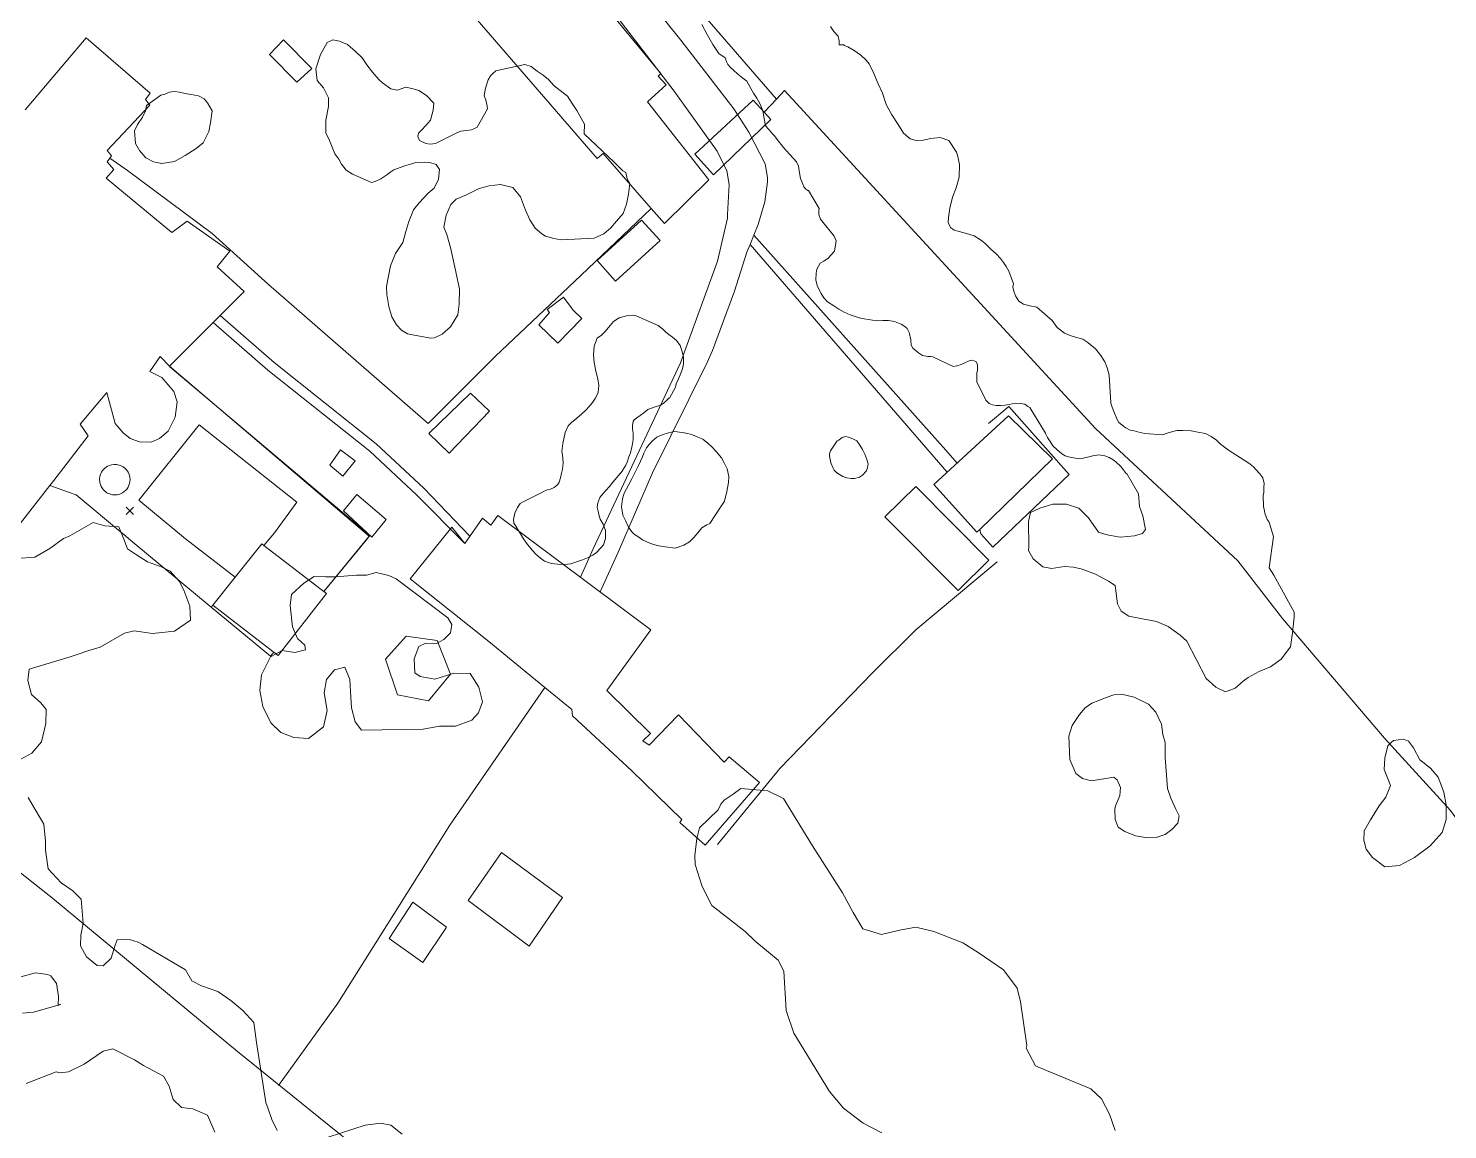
# Model space of a CAD drawing. Header units: metres. Extents: x 4652992 to 4879070, y 2074171 to 2309877.
# Drawn here: x 4653500.7 to 4653611.2, y 2306489.8 to 2306575.5 of the extents above; entities that cross this region are included whole.
import ezdxf

# ---------------------------------------------------------------- set-up
doc = ezdxf.new("R2010")
doc.units = ezdxf.units.M
doc.header["$MEASUREMENT"] = 0
doc.linetypes.add('DGN Style 2', pattern=[66.27138, 39.762828, -26.508552])
doc.layers.get('0').update_dxf_attribs({"color": 4, "lineweight": 0})
for name, color, linetype, lineweight in [('Level 16', 2, 'Continuous', 0), ('Level 27', 30, 'Continuous', 0), ('Level 3', 46, 'Continuous', 0), ('Level 30', 5, 'Continuous', 0), ('Level 31', 38, 'Continuous', 0), ('Level 35', 4, 'Continuous', 0), ('Level 37', 3, 'Continuous', 0), ('Level 38', 3, 'Continuous', 0), ('Level 40', 1, 'Continuous', 0), ('Level 53', 5, 'Continuous', 0), ('Level 54', 30, 'DGN Style 2', 0), ('Level 63', 3, 'Continuous', 0)]:
    doc.layers.add(name, color=color, linetype=linetype, lineweight=lineweight)

# ---------------------------------------------------------------- blocks, each defined once
blk = doc.blocks.new('COTA')
at = {"color": 0, "linetype": 'ByBlock', "lineweight": -2, "ltscale": 10}
for p, q in [((0, 0), (-1.419522, -1.408457)), ((-1.408457, 1.419522), (0, 0)), ((1.419522, 1.408457), (0, 0)), ((0, 0), (1.408457, -1.419522))]:
    blk.add_line(p, q, dxfattribs=at)

msp = doc.modelspace()

# ---------------------------------------------------------------- linework, layer by layer
at = {"layer": 'Level 16', "elevation": 1443.14592, "flags": 128}
msp.add_lwpolyline([(4653508.064453, 2306539.352111, -0.19555), (4653507.180533, 2306539.22274, -0.202297), (4653506.44124, 2306539.773296, -0.210724), (4653506.330369, 2306540.723824, -0.225126), (4653507.017218, 2306541.472851, -0.170497), (4653507.802137, 2306541.510604, -0.149824), (4653508.380764, 2306541.125588, -0.169772), (4653508.64907, 2306540.39034, -0.269453)], format="xyb", close=True, dxfattribs=at)
at = {"layer": 'Level 16'}
msp.add_polyline3d([(4653519.891182, 2306536.222313, 1442.945921), (4653519.068502, 2306535.241415, 1442.947601), (4653518.895402, 2306535.374279, 1442.947861), (4653516.827546, 2306532.78539, 1442.95179), (4653512.967959, 2306535.774008, 1442.945921), (4653509.319874, 2306538.776135, 1442.945921), (4653514.023475, 2306544.628633, 1442.945921), (4653521.623079, 2306538.623678, 1442.945921), (4653519.891182, 2306536.222313, 1442.945921)], dxfattribs=at)
at = {"layer": 'Level 27'}
msp.add_line((4653515.083541, 2306530.601979, 1442.934827), (4653514.94861, 2306530.458825, 1442.937683), dxfattribs=at)
msp.add_polyline3d([(4653511.743502, 2306549.16354, 1442.771659), (4653527.310556, 2306536.023413, 1441.640711), (4653527.030891, 2306535.655345, 1441.921502), (4653523.753021, 2306531.688523, 1442.588134)], dxfattribs=at)
at = {"layer": 'Level 3'}
msp.add_polyline3d([(4653469.136111, 2306535.461306, 1444.2754), (4653490.573122, 2306517.313479, 1444), (4653502.610903, 2306507.796328, 1442.72), (4653516.999087, 2306495.864687, 1441.3), (4653524.830324, 2306489.541323, 1440), (4653530.000124, 2306485.388491, 1439), (4653532.922488, 2306482.358279, 1438.52)], dxfattribs=at)
at = {"layer": 'Level 30', "color": 1, "flags": 128}
for points, elevation in [([(4653574.768624, 2306536.487873), (4653574.555794, 2306536.281294), (4653571.1901, 2306539.986533), (4653577.00578, 2306545.32885), (4653580.43569, 2306541.988491), (4653574.768624, 2306536.487873)], 1439.54592), ([(4653533.581029, 2306525.239139), (4653531.879916, 2306523.154748), (4653529.450386, 2306523.623472), (4653528.530392, 2306526.395104), (4653530.123496, 2306528.188964), (4653532.552049, 2306527.850161), (4653533.581029, 2306525.239139)], 1444.4383)]:
    msp.add_lwpolyline(points, dxfattribs=dict(at, elevation=elevation))
at = {"layer": 'Level 30', "color": 1, "extrusion": (0.0347844604137104, -0.0352662595301492, 0.9987724126408775), "elevation": 81966.660569, "flags": 128}
msp.add_lwpolyline([(4932838.570785, -1623653.735868), (4932835.215982, -1623653.739377), (4932835.184281, -1623645.664199), (4932838.538405, -1623645.664199), (4932838.570785, -1623653.735868)], dxfattribs=at)
at = {"layer": 'Level 30', "color": 1}
for points in [[(4653535.31698, 2306586.76503, 1442.145921), (4653536.251653, 2306585.730013, 1442.145921), (4653536.67258, 2306586.04921, 1442.145921), (4653538.754743, 2306584.00073, 1442.145921), (4653539.149295, 2306583.649021, 1444.34592), (4653541.201358, 2306581.489714, 1444.34592), (4653541.762052, 2306581.924172, 1444.34592), (4653549.949414, 2306572.002467, 1442.145921), (4653549.745183, 2306571.789272, 1442.145921), (4653550.379813, 2306571.103655, 1444.145921), (4653548.906753, 2306569.789156, 1444.145921), (4653553.693792, 2306563.711505, 1441.945921), (4653550.23621, 2306560.31904, 1441.945921), (4653549.214644, 2306561.482985, 1441.945921), (4653545.466773, 2306565.753206, 1441.945921), (4653545.005987, 2306565.378492, 1441.945921), (4653531.172382, 2306581.376243, 1444.145921), (4653531.499018, 2306581.655455, 1444.145921), (4653530.785689, 2306582.556519, 1442.145921), (4653535.31698, 2306586.76503, 1442.145921)], [(4653500.47698, 2306569.16886, 1444.54592), (4653505.242538, 2306574.757083, 1444.54592), (4653510.220815, 2306570.454153, 1444.54592), (4653509.854292, 2306569.967749, 1444.54592), (4653510.17602, 2306569.538017, 1444.54592)], [(4653510.17602, 2306569.538017, 1444.54592), (4653506.858943, 2306565.992684, 1444.54592), (4653507.198422, 2306565.574957, 1444.54592), (4653507.078785, 2306565.408262, 1444.54592), (4653506.866288, 2306565.11218, 1444.54592), (4653507.379843, 2306564.507847, 1444.54592), (4653506.79745, 2306563.844651, 1444.54592), (4653511.89296, 2306559.625464, 1444.34592), (4653513.086268, 2306560.492065, 1444.34592), (4653516.421653, 2306558.155419, 1444.745921), (4653515.433986, 2306556.948427, 1445.145921), (4653517.53257, 2306555.012466, 1445.145921), (4653511.839507, 2306549.329458, 1445.34132), (4653511.705462, 2306549.19565, 1445.34592), (4653511.001006, 2306549.973193, 1445.34592), (4653510.180591, 2306548.78173, 1445.34592), (4653511.129694, 2306548.329351, 1445.34592), (4653511.611687, 2306547.753706, 1445.34592), (4653512.042665, 2306547.235908, 1445.34592), (4653512.313089, 2306546.430664, 1445.34592), (4653512.146159, 2306545.233838, 1445.34592), (4653511.617865, 2306544.151927, 1445.34592), (4653510.934624, 2306543.582922, 1445.34592), (4653510.292296, 2306543.296696, 1445.34592), (4653509.380055, 2306543.324854, 1445.34592), (4653508.647919, 2306543.573704, 1445.34592), (4653508.116931, 2306544.019634, 1445.34592), (4653507.490183, 2306544.736864, 1445.34592), (4653506.835889, 2306547.16331, 1447.54592), (4653504.752967, 2306544.687182, 1448.145921), (4653505.399195, 2306543.785985, 1453.745921), (4653502.707573, 2306540.31005, 1453.745921), (4653502.407085, 2306539.922004, 1453.745921), (4653499.768558, 2306536.514636, 1453.745921)], [(4653537.282152, 2306537.591317, 1442.7383), (4653549.184723, 2306528.682053, 1442.3383), (4653545.762197, 2306523.950912, 1442.0383), (4653549.156044, 2306520.62045, 1442.0383), (4653548.56151, 2306520.041167, 1442.1383), (4653549.058116, 2306519.695289, 1441.8383), (4653551.320346, 2306522.059849, 1441.4383), (4653554.882862, 2306518.387474, 1441.4383), (4653555.271418, 2306518.790362, 1440.9383), (4653557.639071, 2306516.800865, 1441.0383), (4653553.415224, 2306511.915011, 1441.0383), (4653551.421609, 2306513.683543, 1441.1383), (4653551.588057, 2306513.918565, 1441.7383), (4653547.706123, 2306517.692942, 1441.9383), (4653543.091747, 2306521.974017, 1442.4383), (4653543.017588, 2306522.468313, 1442.5383), (4653540.938309, 2306524.185172, 1442.602873), (4653536.577504, 2306527.785886, 1442.7383), (4653530.45271, 2306532.647987, 1442.9383), (4653533.683288, 2306536.670893, 1442.9383), (4653534.702526, 2306535.411869, 1443.6383), (4653536.075897, 2306537.38583, 1443.1383), (4653536.719607, 2306536.83633, 1443.1383), (4653537.282152, 2306537.591317, 1442.7383)], [(4653523.931867, 2306531.508525, 1445.6383), (4653520.180789, 2306526.677473, 1445.7383), (4653519.833344, 2306526.944997, 1445.7383), (4653519.754328, 2306527.005837, 1445.7383), (4653515.083678, 2306530.602124, 1445.7383), (4653516.827546, 2306532.78539, 1445.78405), (4653518.895402, 2306535.374279, 1445.8383), (4653519.068502, 2306535.241415, 1445.831426), (4653523.526442, 2306531.81971, 1445.654399), (4653523.731418, 2306531.66238, 1445.64626), (4653523.931867, 2306531.508525, 1445.6383)], [(4653542.29896, 2306507.832223, 1442.2383), (4653539.709757, 2306504.063356, 1442.4383), (4653534.969631, 2306507.606418, 1442.1383), (4653537.554824, 2306511.358531, 1441.9383), (4653542.29896, 2306507.832223, 1442.2383)], [(4653533.282628, 2306505.539138, 1442.2383), (4653531.43875, 2306502.779273, 1442.3383), (4653528.820628, 2306504.640504, 1442.2383), (4653530.666582, 2306507.488196, 1442.2383), (4653533.282628, 2306505.539138, 1442.2383)]]:
    msp.add_polyline3d(points, dxfattribs=at)
at = {"layer": 'Level 31', "flags": 128}
for points, elevation in [([(4653522.800436, 2306572.376491), (4653521.620149, 2306571.305826), (4653519.499595, 2306573.477554), (4653520.589388, 2306574.618726), (4653522.800436, 2306572.376491)], 1442.916827), ([(4653558.518131, 2306568.402929), (4653554.041365, 2306564.11137), (4653552.599935, 2306565.712224), (4653557.137064, 2306569.913538), (4653557.988409, 2306568.982338), (4653558.518131, 2306568.402929)], 1442.145921), ([(4653536.620239, 2306545.699611), (4653533.49495, 2306542.429583), (4653531.888477, 2306543.969228), (4653535.135272, 2306547.103494), (4653536.620239, 2306545.699611)], 1443.145921), ([(4653526.174559, 2306541.827142), (4653525.195367, 2306540.65548), (4653524.195018, 2306541.495317), (4653525.029482, 2306542.693513), (4653526.174559, 2306541.827142)], 1443.145921), ([(4653528.591011, 2306537.266301), (4653527.453541, 2306535.908318), (4653525.256237, 2306537.953615), (4653526.302767, 2306539.225435), (4653528.591011, 2306537.266301)], 1443.145921)]:
    msp.add_lwpolyline(points, dxfattribs=dict(at, elevation=elevation))
at = {"layer": 'Level 31'}
for points in [[(4653549.899342, 2306558.995246, 1442.145921), (4653546.431618, 2306555.819915, 1441.945921), (4653544.991081, 2306557.424479, 1442.145921), (4653548.452315, 2306560.580448, 1442.145921), (4653549.899342, 2306558.995246, 1442.145921)], [(4653543.811108, 2306552.912141, 1441.54592), (4653541.938534, 2306550.996514, 1441.54592), (4653540.449772, 2306552.419699, 1441.34592), (4653541.298396, 2306553.39416, 1441.34592), (4653541.121389, 2306553.615503, 1441.34592), (4653542.37294, 2306554.590308, 1441.34592), (4653543.131981, 2306553.565592, 1441.54592), (4653543.811108, 2306552.912141, 1441.54592)]]:
    msp.add_polyline3d(points, dxfattribs=at)
at = {"layer": 'Level 35'}
msp.add_line((4653523.731418, 2306531.66238, 1444.652), (4653527.24766, 2306535.969199, 1444.652), dxfattribs=at)
at = {"layer": 'Level 35', "extrusion": (-0.7449991350753083, -0.6435633843140706, 0.1755062936400362), "elevation": -4951068.55522, "flags": 128}
msp.add_lwpolyline([(1296592.813837, 884107.074404), (1296578.891431, 884107.074404), (1296564.267114, 884107.683569)], dxfattribs=at)
at = {"layer": 'Level 35', "extrusion": (0.0048852350234491, -0.004036773690993, 0.9999799192668488), "elevation": 14867.233731, "flags": 128}
msp.add_lwpolyline([(4653445.569133, 2306614.901066), (4653446.272607, 2306614.317566), (4653448.569316, 2306612.412548), (4653452.360248, 2306609.268137), (4653456.98139, 2306605.435105), (4653457.245247, 2306605.754427)], dxfattribs=at)
at = {"layer": 'Level 35'}
for points in [[(4653549.214644, 2306561.482985, 1440.1459), (4653543.734916, 2306556.259712, 1440.1459), (4653537.087284, 2306549.981921, 1440.9459), (4653531.855487, 2306544.75615, 1441.5459), (4653519.414014, 2306555.578527, 1442.7459), (4653515.035565, 2306559.529934, 1442.9459)], [(4653574.768624, 2306536.487873, 1438.745921), (4653574.856005, 2306536.162833, 1438.745921), (4653575.804061, 2306535.123194, 1438.745921), (4653581.729933, 2306540.764166, 1438.34592), (4653577.046171, 2306546.080469, 1438.34592), (4653575.458741, 2306544.741189, 1438.34592)]]:
    msp.add_polyline3d(points, dxfattribs=at)
at = {"layer": 'Level 37', "extrusion": (-0.4257403805699161, -0.5993372748787708, 0.6778937669672674), "elevation": -3362617.658884, "flags": 128}
msp.add_lwpolyline([(2458008.864787, 3102646.618057), (2458000.645985, 3102646.890107), (2457998.973828, 3102646.890107)], dxfattribs=at)
at = {"layer": 'Level 37'}
for points in [[(4653557.988409, 2306568.982338, 1441.54592), (4653558.9497, 2306569.987858, 1441.54592), (4653559.59222, 2306570.659941, 1441.54592), (4653583.774199, 2306544.349442, 1437.745921), (4653594.857839, 2306534.046148, 1436.945921), (4653598.335521, 2306529.556767, 1436.4827), (4653606.266533, 2306520.240405, 1434.3827), (4653611.407187, 2306514.604433, 1433.0827), (4653618.210949, 2306505.218882, 1430.6827), (4653633.703341, 2306513.900289, 1429.4827), (4653632.235159, 2306517.837672, 1429.4827), (4653631.397913, 2306522.213659, 1430.1827), (4653629.849784, 2306527.784232, 1431.0827), (4653628.433453, 2306533.774341, 1431.745921), (4653626.380045, 2306544.224792, 1432.145921), (4653623.732675, 2306556.405727, 1432.745921), (4653617.751728, 2306583.821379, 1433.945921), (4653612.382002, 2306606.122549, 1434.945921), (4653610.054085, 2306617.754401, 1435.385646), (4653608.146779, 2306627.284594, 1435.745921), (4653605.956358, 2306634.958892, 1437.145921)], [(4653576.128931, 2306533.981254, 1437.815929), (4653569.80223, 2306528.694252, 1439.115929), (4653566.405023, 2306525.312065, 1439.115929), (4653559.204564, 2306517.879595, 1439.615929), (4653554.361195, 2306511.979866, 1439.815929)], [(4653540.938309, 2306524.185172, 1440.952019), (4653533.52713, 2306513.465108, 1441.415929), (4653524.806307, 2306499.605414, 1442.015928), (4653520.208137, 2306493.210099, 1441.915929)]]:
    msp.add_polyline3d(points, dxfattribs=at)
at = {"layer": 'Level 38'}
msp.add_line((4653511.705462, 2306549.19565, 1444.5459), (4653527.24766, 2306535.969199, 1444.9459), dxfattribs=at)
at = {"layer": 'Level 38', "elevation": 1444.745921, "flags": 128}
msp.add_lwpolyline([(4653502.407085, 2306539.922004), (4653503.852974, 2306539.404719), (4653504.452157, 2306539.190354), (4653508.05832, 2306536.174547), (4653508.157549, 2306536.091562)], dxfattribs=at)
at = {"layer": 'Level 40', "color": 3, "flags": 128}
for points, elevation in [([(4653512.108771, 2306565.149733), (4653511.133532, 2306564.985761), (4653510.483538, 2306565.106474), (4653509.87274, 2306565.427012), (4653509.379297, 2306566.001915), (4653509.080892, 2306566.540596), (4653509.004247, 2306567.521241), (4653509.239083, 2306568.029734), (4653509.616997, 2306568.580546), (4653509.851763, 2306569.088903), (4653509.930327, 2306569.488282), (4653511.036451, 2306570.317112), (4653511.387477, 2306570.389668), (4653511.686585, 2306570.540858), (4653512.102503, 2306570.601289), (4653512.492228, 2306570.528656), (4653512.946864, 2306570.443926), (4653513.401453, 2306570.359205), (4653513.985855, 2306570.250291), (4653514.414218, 2306570.032555), (4653514.686592, 2306569.705992), (4653515.03657, 2306569.089168), (4653514.918694, 2306568.145692), (4653514.78811, 2306567.480326), (4653514.34552, 2306566.596987), (4653513.78639, 2306566.149053), (4653512.941157, 2306565.616174), (4653512.108771, 2306565.149733)], 1445.006355), ([(4653551.741917, 2306535.266908), (4653551.069318, 2306535.0456), (4653550.888095, 2306535.06991), (4653550.492723, 2306535.105001), (4653550.086291, 2306535.179683), (4653549.666839, 2306535.259765), (4653549.143341, 2306535.398205), (4653548.538594, 2306535.698007), (4653548.165218, 2306535.94541), (4653547.912936, 2306536.113917), (4653547.698525, 2306536.302606), (4653547.445496, 2306536.670723), (4653547.20242, 2306537.184357), (4653547.009791, 2306537.612689), (4653546.892038, 2306538.262711), (4653546.96387, 2306538.867269), (4653547.099763, 2306539.31252), (4653547.454902, 2306539.999218), (4653547.698866, 2306540.448468), (4653547.980011, 2306541.007099), (4653548.218337, 2306541.471025), (4653548.525595, 2306542.153194), (4653548.637335, 2306542.42687), (4653548.848401, 2306542.840494), (4653549.048542, 2306543.114801), (4653549.31606, 2306543.396677), (4653549.652344, 2306543.671378), (4653550.050247, 2306543.873023), (4653550.555403, 2306544.019018), (4653551.024017, 2306544.112899), (4653551.602991, 2306544.052418), (4653552.055897, 2306543.966456), (4653552.407966, 2306543.8531), (4653552.826054, 2306543.679355), (4653553.21944, 2306543.512111), (4653553.635691, 2306543.190035), (4653553.93134, 2306542.930736), (4653554.262088, 2306542.574414), (4653554.670249, 2306542.065752), (4653554.881956, 2306541.685062), (4653555.116596, 2306541.22009), (4653555.255802, 2306540.61976), (4653555.222332, 2306540.14049), (4653555.096543, 2306539.447394), (4653554.907582, 2306538.6883), (4653554.649606, 2306538.313158), (4653554.594908, 2306538.235571), (4653553.766477, 2306536.955104), (4653553.5308, 2306536.868046), (4653553.156996, 2306536.628334), (4653552.834227, 2306536.234949), (4653552.528926, 2306535.870447), (4653552.194982, 2306535.527032), (4653551.741917, 2306535.266908)], 1443.34592), ([(4653565.029529, 2306540.473534), (4653564.762512, 2306540.462627), (4653564.436557, 2306540.523004), (4653564.111154, 2306540.611446), (4653563.852145, 2306540.769342), (4653563.64505, 2306540.899294), (4653563.436365, 2306541.124553), (4653563.375591, 2306541.274206), (4653563.182647, 2306541.689975), (4653563.090722, 2306542.191426), (4653563.093218, 2306542.376153), (4653563.130476, 2306542.570473), (4653563.156265, 2306542.627406), (4653563.676579, 2306543.388763), (4653563.812833, 2306543.459461), (4653563.951649, 2306543.577168), (4653564.06545, 2306543.659832), (4653564.334201, 2306543.738155), (4653564.567845, 2306543.692939), (4653564.89116, 2306543.552658), (4653565.21666, 2306543.390015), (4653565.442875, 2306543.055348), (4653565.646377, 2306542.709514), (4653565.828289, 2306542.359349), (4653565.989961, 2306541.945144), (4653566.08528, 2306541.602915), (4653566.026376, 2306541.295265), (4653565.931656, 2306541.034784), (4653565.657682, 2306540.715231), (4653565.407615, 2306540.577615), (4653565.029529, 2306540.473534)], 1440.14592), ([(4653607.755143, 2306520.17577), (4653608.131381, 2306520.012754), (4653608.527808, 2306519.484087), (4653609.031765, 2306518.572914), (4653609.856509, 2306517.916392), (4653610.44612, 2306517.214783), (4653610.899734, 2306516.04197), (4653611.072835, 2306515.058922), (4653611.081348, 2306513.926725), (4653610.74888, 2306512.905518), (4653609.823488, 2306511.863019), (4653608.609172, 2306510.966698), (4653607.445216, 2306510.331999), (4653606.294654, 2306510.237406), (4653605.347276, 2306510.962873), (4653604.836621, 2306511.604078), (4653604.656853, 2306512.317111), (4653604.703837, 2306513.031615), (4653605.185832, 2306513.888303), (4653605.849205, 2306514.981323), (4653606.384952, 2306515.646736), (4653606.744318, 2306516.572278), (4653606.495692, 2306517.162891), (4653606.255463, 2306517.797101), (4653606.292348, 2306518.694389), (4653606.520699, 2306519.645172), (4653606.797808, 2306519.908252), (4653606.962395, 2306520.057379), (4653607.755143, 2306520.17577)], 1437), ([(4653503.059018, 2306499.470808), (4653503.058706, 2306499.441521), (4653503.268849, 2306499.529567), (4653503.059018, 2306499.470808)], 1448.5)]:
    msp.add_lwpolyline(points, dxfattribs=dict(at, elevation=elevation))
at = {"layer": 'Level 40', "color": 3}
for points in [[(4653563.157843, 2306575.648247, 1441.4064), (4653563.42016, 2306575.249976, 1441.4064), (4653563.760824, 2306574.906763, 1441.4064), (4653563.826914, 2306574.545402, 1441.4064), (4653563.842616, 2306574.220848, 1441.212685), (4653564.228299, 2306574.222421, 1440.945921), (4653564.228693, 2306574.176254, 1440.945921), (4653564.506729, 2306574.06655, 1440.945921), (4653564.995515, 2306573.773833, 1440.945921), (4653565.511531, 2306573.410138, 1440.945921), (4653565.936923, 2306573.041237, 1440.945921), (4653566.177862, 2306572.747259, 1440.945921), (4653566.522189, 2306572.003743, 1440.945921), (4653566.857455, 2306571.190635, 1440.945921), (4653567.195984, 2306570.470612, 1440.945921), (4653567.482786, 2306569.56624, 1440.945921), (4653567.942133, 2306568.76717, 1440.945921), (4653568.438389, 2306568.028025, 1440.945921), (4653568.829801, 2306567.340162, 1440.945921), (4653569.360433, 2306566.902967, 1440.945921), (4653569.834458, 2306566.764569, 1440.945921), (4653570.378969, 2306566.794226, 1440.945921), (4653570.954804, 2306566.931769, 1440.945921), (4653571.697493, 2306566.997666, 1440.945921), (4653572.368064, 2306566.784152, 1440.945921), (4653572.953798, 2306565.856255, 1440.945921), (4653573.035318, 2306565.63807, 1440.945921), (4653573.194196, 2306564.917529, 1440.945921), (4653573.18031, 2306563.919107, 1440.945921), (4653572.947294, 2306563.08821, 1440.945921), (4653572.653071, 2306562.35683, 1440.945921), (4653572.437905, 2306561.51353, 1440.945921), (4653572.339936, 2306560.777353, 1440.945921), (4653572.324522, 2306560.398883, 1440.945921), (4653572.500985, 2306560.001965, 1440.945921), (4653572.783907, 2306559.808094, 1440.945921), (4653573.159893, 2306559.687547, 1440.945921), (4653573.754652, 2306559.533015, 1440.945921), (4653574.350701, 2306559.351419, 1440.945921), (4653574.84277, 2306559.038166, 1440.945921), (4653575.182657, 2306558.779984, 1440.945921), (4653575.643245, 2306558.316289, 1440.945921), (4653576.058985, 2306557.940054, 1440.945921), (4653576.385485, 2306557.58743, 1440.945921), (4653576.63572, 2306557.276365, 1440.945921), (4653576.821265, 2306556.973098, 1440.945921), (4653577.032966, 2306556.61286, 1440.945921), (4653577.407286, 2306555.62009, 1440.945921), (4653577.361056, 2306555.377683, 1440.945921), (4653577.42771, 2306555.047792, 1440.945921), (4653577.562305, 2306554.67528, 1440.945921), (4653577.824547, 2306554.279524, 1440.945921), (4653578.178269, 2306554.022235, 1440.945921), (4653578.663705, 2306553.911343, 1440.945921), (4653579.204644, 2306553.809896, 1440.945921), (4653580.399252, 2306552.750499, 1440.945921), (4653580.787748, 2306552.215995, 1440.945921), (4653581.376283, 2306551.764821, 1440.945921), (4653581.807683, 2306551.58373, 1440.945921), (4653582.219971, 2306551.474335, 1440.945921), (4653582.795298, 2306551.296987, 1440.945921), (4653583.193329, 2306551.037449, 1440.945921), (4653583.773855, 2306550.5606, 1440.945921), (4653584.204666, 2306550.035056, 1440.945921), (4653584.514357, 2306549.555453, 1440.945921), (4653584.688797, 2306549.065661, 1440.945921), (4653584.856452, 2306548.516061, 1440.945921), (4653584.97886, 2306546.353709, 1439.54592), (4653584.984002, 2306546.334609, 1439.54592), (4653585.088935, 2306546.014023, 1439.54592), (4653585.21125, 2306545.673638, 1439.54592), (4653585.439069, 2306545.097179, 1439.54592), (4653585.606882, 2306544.828118, 1439.54592), (4653585.957006, 2306544.545938, 1439.54592), (4653586.14071, 2306544.408757, 1439.54592), (4653586.489197, 2306544.231658, 1439.54592), (4653586.78311, 2306544.171141, 1439.54592), (4653587.147051, 2306544.057388, 1439.54592), (4653587.61879, 2306543.970061, 1439.54592), (4653588.992204, 2306543.854284, 1439.34592), (4653589.002446, 2306543.852387, 1439.34592), (4653589.349544, 2306543.99669, 1439.34592), (4653589.790555, 2306544.115909, 1439.34592), (4653590.119946, 2306544.205808, 1439.34592), (4653590.568356, 2306544.203689, 1439.34592), (4653591.239974, 2306544.177346, 1439.34592), (4653591.757135, 2306544.081555, 1439.34592), (4653592.33381, 2306543.974741, 1439.34592), (4653592.774691, 2306543.731794, 1439.34592), (4653593.188172, 2306543.435866, 1439.34592), (4653593.488277, 2306543.170563, 1439.34592), (4653593.820045, 2306542.904197, 1439.34592), (4653594.130987, 2306542.677795, 1439.34592), (4653595.6257, 2306541.702367, 1439.745921), (4653595.815872, 2306541.568693, 1439.745921), (4653596.066376, 2306541.366841, 1439.745921), (4653596.258092, 2306541.157515, 1439.745921), (4653596.564485, 2306540.832403, 1439.745921), (4653596.816945, 2306540.517265, 1439.745921), (4653596.917379, 2306540.061509, 1439.745921), (4653596.892079, 2306539.777303, 1439.745921), (4653596.87343, 2306539.34819, 1439.745921), (4653596.83784, 2306539.159676, 1439.745921), (4653596.836869, 2306538.857184, 1439.745921), (4653596.860143, 2306538.570165, 1439.745921), (4653596.846343, 2306538.265592, 1439.745921), (4653596.897145, 2306538.063603, 1439.745921), (4653596.965303, 2306537.763413, 1439.745921), (4653597.076198, 2306537.482961, 1439.745921), (4653597.145378, 2306537.280249, 1439.745921), (4653597.28678, 2306537.055679, 1439.745921), (4653597.312969, 2306536.958494, 1439.745921), (4653597.62902, 2306535.950547, 1440.745911), (4653597.29915, 2306533.508046, 1442.5), (4653597.660766, 2306532.925949, 1442.5), (4653599.242247, 2306530.069293, 1442), (4653599.245193, 2306529.674315, 1442), (4653599.125112, 2306528.435353, 1442), (4653598.958142, 2306527.363187, 1442), (4653598.219797, 2306526.401219, 1442), (4653597.394996, 2306525.810903, 1442), (4653596.53063, 2306525.425431, 1442), (4653595.651614, 2306524.963898, 1442), (4653595.280963, 2306524.680405, 1442), (4653594.661257, 2306524.129405, 1442), (4653593.89504, 2306523.843326, 1442), (4653593.139074, 2306524.225811, 1442), (4653592.396297, 2306524.881852, 1442), (4653590.880583, 2306527.80498, 1440), (4653590.373745, 2306528.258717, 1440), (4653589.437937, 2306528.953404, 1440), (4653588.519761, 2306529.328269, 1440), (4653587.564859, 2306529.512457, 1440), (4653586.380786, 2306529.74085, 1440), (4653585.782888, 2306530.133038, 1440), (4653585.496442, 2306530.702458, 1440), (4653585.324434, 2306532.12853, 1439.5), (4653584.795221, 2306532.468076, 1439.5), (4653583.791188, 2306533.017937, 1439.5), (4653582.757756, 2306533.415155, 1439.5), (4653582.069777, 2306533.547853, 1439.5), (4653581.367095, 2306533.604231, 1439.5), (4653580.370963, 2306533.448806, 1439), (4653579.68251, 2306533.581596, 1439), (4653578.929372, 2306534.202125, 1439), (4653578.580784, 2306534.863434, 1439), (4653578.581663, 2306535.147351, 1439), (4653578.580733, 2306537.108238, 1439.54591), (4653578.716965, 2306537.824005, 1439.54592), (4653579.450511, 2306538.151821, 1439.54592), (4653580.451684, 2306538.476485, 1439.54592), (4653581.522672, 2306538.464174, 1439.54592), (4653582.49072, 2306538.146872, 1439.54592), (4653583.244101, 2306537.40643, 1439.54592), (4653584.015864, 2306536.292455, 1439.54591), (4653584.254999, 2306536.215571, 1439.54591), (4653584.689753, 2306536.075795, 1439.54591), (4653585.558727, 2306535.915763, 1439.54591), (4653585.725851, 2306535.884985, 1439.54591), (4653586.821035, 2306536.007124, 1439.54591), (4653587.432837, 2306536.17197, 1439.54591), (4653587.673192, 2306536.497718, 1439.54591), (4653587.471263, 2306537.552442, 1439.54592), (4653587.210046, 2306538.294313, 1439.54592), (4653587.129101, 2306539.280342, 1439.54592), (4653586.252937, 2306540.789088, 1438.945921), (4653586.177704, 2306540.864853, 1438.945921), (4653585.948209, 2306541.166768, 1438.945921), (4653585.749233, 2306541.392948, 1438.945921), (4653585.366577, 2306541.751598, 1438.945921), (4653585.148062, 2306541.915879, 1438.945921), (4653584.8413, 2306542.104418, 1438.945921), (4653584.51177, 2306542.216329, 1438.945921), (4653584.043507, 2306542.308002, 1438.945921), (4653583.585617, 2306542.228098, 1438.945921), (4653583.168255, 2306542.129527, 1438.945921), (4653582.813117, 2306542.042443, 1438.945921), (4653582.561186, 2306541.988682, 1438.945921), (4653582.078121, 2306542.069848, 1438.945921), (4653581.690023, 2306542.14137, 1438.945921), (4653581.413138, 2306542.218136, 1438.945921), (4653581.152652, 2306542.373837, 1438.945921), (4653580.762355, 2306542.729505, 1438.945921), (4653580.463703, 2306542.994934, 1438.945921), (4653580.244927, 2306543.340838, 1438.945921), (4653580.042298, 2306543.649688, 1438.945921), (4653579.926653, 2306543.917632, 1438.945921), (4653579.885655, 2306544.002778, 1438.945921), (4653578.659569, 2306545.984475, 1440.145921), (4653578.504144, 2306546.076428, 1440.145921), (4653578.27111, 2306546.237046, 1440.145921), (4653577.969665, 2306546.296981, 1440.145921), (4653577.534118, 2306546.318359, 1440.145921), (4653577.053333, 2306546.235627, 1440.145921), (4653576.755683, 2306546.181631, 1440.145921), (4653576.397873, 2306546.147797, 1440.145921), (4653576.04347, 2306546.148302, 1440.145921), (4653575.767164, 2306546.196432, 1440.145921), (4653575.502097, 2306546.314081, 1440.145921), (4653575.258648, 2306546.560299, 1440.145921), (4653574.553256, 2306547.989613, 1441.54592), (4653574.552244, 2306548.08794, 1441.54592), (4653574.54786, 2306548.414719, 1441.54592), (4653574.548072, 2306548.664054, 1441.54592), (4653574.59004, 2306548.884288, 1441.54592), (4653574.59147, 2306549.33983, 1441.54592), (4653574.460542, 2306549.563321, 1441.54592), (4653574.21334, 2306549.666267, 1441.54592), (4653573.938558, 2306549.631559, 1441.54592), (4653573.614606, 2306549.467712, 1441.54592), (4653573.334417, 2306549.340528, 1441.54592), (4653572.978337, 2306549.242132, 1441.54592), (4653572.696723, 2306549.172832, 1441.54592), (4653571.133078, 2306549.925286, 1443.945921), (4653570.968163, 2306549.955845, 1443.945921), (4653570.731444, 2306549.956004, 1443.945921), (4653570.331229, 2306550.034981, 1443.945921), (4653570.002989, 2306550.236246, 1443.945921), (4653569.575654, 2306550.621126, 1443.945921), (4653569.436483, 2306550.83843, 1443.945921), (4653569.408987, 2306551.245193, 1443.945921), (4653569.274298, 2306551.827734, 1443.945921), (4653569.114706, 2306552.149131, 1443.945921), (4653568.946051, 2306552.308554, 1443.945921), (4653568.653241, 2306552.48909, 1443.945921), (4653568.149426, 2306552.673684, 1443.945921), (4653567.666472, 2306552.754842, 1443.945921), (4653567.221325, 2306552.75796, 1443.945921), (4653566.817633, 2306552.742388, 1443.945921), (4653566.417361, 2306552.779191, 1443.945921), (4653566.126194, 2306552.831733, 1443.945921), (4653565.782694, 2306552.895442, 1443.945921), (4653565.402112, 2306552.966049, 1443.945921), (4653565.076952, 2306553.071328, 1443.945921), (4653564.687933, 2306553.195342, 1443.945921), (4653564.229377, 2306553.410644, 1443.945921), (4653563.814363, 2306553.635796, 1443.945921), (4653563.407628, 2306553.903526, 1443.945921), (4653562.92939, 2306554.219663, 1443.945921), (4653562.638498, 2306554.523336, 1443.945921), (4653562.421136, 2306554.867972, 1443.945921), (4653562.243503, 2306555.206832, 1443.945921), (4653562.124691, 2306555.496955, 1443.945921), (4653562.018429, 2306555.941036, 1443.945921), (4653562.035571, 2306556.458644, 1443.945921), (4653562.084179, 2306556.748119, 1443.945921), (4653562.351679, 2306557.221767, 1443.945921), (4653562.629222, 2306557.379431, 1443.945921), (4653562.971729, 2306557.612339, 1443.945921), (4653563.481258, 2306558.162304, 1443.945921), (4653563.613282, 2306558.973344, 1443.945921), (4653563.439886, 2306559.338849, 1443.945921), (4653563.131425, 2306559.711395, 1443.945921), (4653562.794192, 2306560.129744, 1443.945921), (4653562.384968, 2306560.652963, 1443.945921), (4653562.254449, 2306561.003107, 1443.945921), (4653562.249083, 2306561.307829, 1443.945921), (4653562.268815, 2306561.485075, 1443.945921), (4653561.443401, 2306562.881691, 1443.34592), (4653561.400294, 2306562.889735, 1443.34592), (4653561.243772, 2306562.977604, 1443.34592), (4653561.092209, 2306563.173394, 1443.34592), (4653560.922512, 2306563.58203, 1443.34592), (4653560.821133, 2306563.826174, 1443.34592), (4653560.728909, 2306564.420184, 1443.34592), (4653560.663485, 2306564.76596, 1443.34592), (4653560.516167, 2306565.110556, 1443.34592), (4653559.488044, 2306566.262927, 1442.54592), (4653559.414907, 2306566.325966, 1442.54592), (4653559.080174, 2306566.750774, 1442.54592), (4653558.804719, 2306567.127736, 1442.54592), (4653558.642911, 2306567.290725, 1442.54592), (4653558.384726, 2306567.597282, 1442.54592), (4653558.234901, 2306567.772131, 1442.54592), (4653558.109278, 2306567.953506, 1442.54592), (4653558.03892, 2306568.200794, 1442.54592), (4653557.988292, 2306568.481816, 1442.54592), (4653557.882721, 2306569.074412, 1442.54592), (4653557.684537, 2306569.593741, 1442.54592), (4653557.418064, 2306570.08189, 1442.54592), (4653557.17183, 2306570.44812, 1442.54592), (4653556.962574, 2306570.828913, 1442.54592), (4653556.635805, 2306571.395052, 1442.54592), (4653556.331109, 2306571.628759, 1442.54592), (4653555.948224, 2306571.933173, 1442.54592), (4653555.600212, 2306572.241892, 1442.54592), (4653555.408135, 2306572.432023, 1442.54592), (4653555.178385, 2306572.689309, 1442.54592), (4653555.092111, 2306572.840252, 1442.54592), (4653554.950699, 2306573.201328, 1442.54592), (4653554.949842, 2306573.218769, 1442.255427), (4653554.474542, 2306573.543286, 1441.8064), (4653554.211982, 2306573.941803, 1441.8064), (4653554.001931, 2306574.260622, 1441.8064), (4653553.594834, 2306574.96567, 1441.8064), (4653553.148231, 2306575.817831, 1441.8064)], [(4653528.931032, 2306570.789473, 1442.806355), (4653529.450203, 2306570.692485, 1442.806355), (4653530.099125, 2306570.916315, 1442.806355), (4653530.683022, 2306570.807212, 1442.806355), (4653531.124133, 2306570.655787, 1442.806355), (4653531.720862, 2306570.268295, 1442.806355), (4653532.278623, 2306569.681112, 1442.806355), (4653532.239716, 2306569.136358, 1442.806355), (4653532.019196, 2306568.349404, 1442.806355), (4653531.668912, 2306567.931638, 1442.806355), (4653531.331558, 2306567.58042, 1442.806355), (4653531.085004, 2306567.350283, 1442.806355), (4653531.033081, 2306567.083834, 1442.806355), (4653531.175805, 2306566.781089, 1442.806355), (4653531.668875, 2306566.551112, 1442.806355), (4653531.993239, 2306566.490654, 1442.806355), (4653532.408387, 2306566.551326, 1442.806355), (4653534.034876, 2306567.35216, 1443.806355), (4653534.397389, 2306567.491259, 1443.806355), (4653534.81166, 2306567.551784, 1443.806355), (4653535.018778, 2306567.582044, 1443.806355), (4653535.225885, 2306567.612302, 1443.806355), (4653535.445909, 2306567.709037, 1443.806355), (4653535.665919, 2306567.805765, 1443.806355), (4653536.469452, 2306569.23741, 1444.806355), (4653536.443552, 2306569.448557, 1444.806355), (4653536.340051, 2306569.949263, 1444.806355), (4653536.197847, 2306570.250892, 1444.806355), (4653536.313966, 2306570.848046, 1444.806355), (4653536.507568, 2306571.499399, 1444.806355), (4653536.701247, 2306571.806923, 1444.806355), (4653536.869117, 2306571.981759, 1444.806355), (4653537.114455, 2306572.210829, 1444.806355), (4653539.363843, 2306572.691177, 1445.606355), (4653539.866733, 2306572.528421, 1445.606355), (4653540.331003, 2306572.167006, 1445.606355), (4653540.808092, 2306571.871843, 1445.606355), (4653541.207845, 2306571.522536, 1445.606355), (4653541.646324, 2306571.028744, 1445.606355), (4653542.110471, 2306570.667429, 1445.606355), (4653542.690608, 2306570.215822, 1445.606355), (4653543.051742, 2306569.667927, 1445.606355), (4653543.412868, 2306569.120043, 1445.606355), (4653543.761153, 2306568.505938, 1445.606355), (4653544.006259, 2306568.04837, 1445.606355), (4653543.993946, 2306567.295673, 1445.606355), (4653546.321206, 2306565.088075, 1443.406354), (4653546.993502, 2306564.41191, 1443.406354), (4653547.23901, 2306564.297287, 1443.406354), (4653547.342809, 2306563.795993, 1443.406354), (4653547.536903, 2306563.415562, 1443.406354), (4653547.447271, 2306562.605989, 1443.406354), (4653547.29303, 2306561.808342, 1443.406354), (4653547.022415, 2306561.101112, 1443.406354), (4653546.506166, 2306560.508337, 1443.406354), (4653546.067301, 2306559.969931, 1443.406354), (4653545.51196, 2306559.521969, 1443.406354), (4653544.995131, 2306559.273481, 1443.406354), (4653544.775447, 2306559.176477, 1443.406354), (4653542.202131, 2306559.034202, 1443.406354), (4653541.619906, 2306559.142346, 1443.406354), (4653540.985802, 2306559.329077, 1443.406354), (4653540.688075, 2306559.522281, 1443.406354), (4653540.1702, 2306559.963248, 1443.406354), (4653539.755741, 2306560.591872, 1443.406354), (4653539.431819, 2306561.34157, 1443.406354), (4653539.030113, 2306562.381498, 1443.406354), (4653538.434376, 2306563.112826, 1443.406354), (4653537.476259, 2306563.360105, 1443.406354), (4653536.582796, 2306563.250588, 1443.406354), (4653535.805724, 2306563.050383, 1443.406354), (4653534.834189, 2306562.541389, 1443.406354), (4653534.030819, 2306562.207893, 1443.406354), (4653533.616123, 2306561.802034, 1443.406354), (4653533.253247, 2306560.972438, 1443.406354), (4653533.071816, 2306560.039962, 1443.406354), (4653533.292255, 2306559.446892, 1443.406354), (4653533.616459, 2306558.351387, 1443.406354), (4653534.005587, 2306556.553438, 1443.406354), (4653534.27802, 2306555.191166, 1443.406354), (4653534.252251, 2306554.022042, 1443.406354), (4653534.161596, 2306553.210071, 1443.406354), (4653533.578143, 2306552.281843, 1443.406354), (4653532.929658, 2306551.710812, 1443.406354), (4653532.332915, 2306551.406465, 1443.406354), (4653532.060451, 2306551.387681, 1443.406354), (4653530.76277, 2306551.627318, 1443.406354), (4653530.24359, 2306551.723192, 1443.406354), (4653529.763324, 2306552.019235, 1443.406354), (4653529.37392, 2306552.436746, 1443.406354), (4653529.023486, 2306553.054421, 1443.406354), (4653528.776958, 2306553.860229, 1443.406354), (4653528.62135, 2306554.7874, 1443.406354), (4653528.6085, 2306555.411691, 1443.406354), (4653528.764454, 2306556.21196, 1443.406354), (4653528.920387, 2306557.012119, 1443.406354), (4653529.309948, 2306557.976078, 1443.406354), (4653529.881077, 2306558.83708, 1443.406354), (4653530.11474, 2306559.691417, 1443.406354), (4653530.335384, 2306560.478985, 1443.406354), (4653530.452166, 2306560.733452, 1443.406354), (4653530.711663, 2306561.375574, 1443.406354), (4653531.15269, 2306561.914841, 1443.406354), (4653531.840017, 2306562.684239, 1443.406354), (4653532.319743, 2306563.07804, 1443.406354), (4653532.656784, 2306563.774267, 1443.406354), (4653532.734529, 2306564.518637, 1443.406354), (4653532.475267, 2306564.911815, 1443.406354), (4653531.969692, 2306565.07494, 1443.406354), (4653531.567783, 2306565.080793, 1443.406354), (4653530.893521, 2306565.068356, 1443.406354), (4653530.465553, 2306564.941043, 1443.406354), (4653530.037532, 2306564.813714, 1443.406354), (4653529.674317, 2306564.674299, 1443.406354), (4653529.168348, 2306564.492411, 1443.406354), (4653528.934783, 2306564.32882, 1443.406354), (4653528.623334, 2306564.110678, 1443.406354), (4653528.156099, 2306563.783422, 1443.406354), (4653527.714786, 2306563.589357, 1443.406354), (4653527.429211, 2306563.504381, 1443.406354), (4653525.954861, 2306564.161562, 1442.806355), (4653525.474121, 2306564.45831, 1442.806355), (4653525.097406, 2306564.943048, 1442.806355), (4653524.902608, 2306565.324835, 1442.806355), (4653524.577835, 2306565.730818, 1442.806355), (4653524.175368, 2306566.773211, 1442.806355), (4653523.889685, 2306567.37923, 1442.806355), (4653523.877181, 2306568.348883, 1442.806355), (4653524.085688, 2306569.415356, 1442.806355), (4653524.086031, 2306570.106055, 1442.806355), (4653523.696508, 2306570.869488, 1442.806355), (4653523.202894, 2306571.445157, 1442.806355), (4653523.112414, 2306572.359928, 1442.806355), (4653523.463942, 2306573.468181, 1442.806355), (4653523.984224, 2306574.406516, 1442.806355), (4653524.426075, 2306574.599969, 1442.806355), (4653524.94568, 2306574.502726, 1442.806355), (4653525.569069, 2306574.248012, 1442.806355), (4653526.205266, 2306573.714834, 1442.806355), (4653526.711556, 2306573.205992, 1442.806355), (4653527.074969, 2306572.65487, 1442.806355), (4653527.503291, 2306572.091625, 1442.806355), (4653527.99651, 2306571.51627, 1442.806355), (4653528.282063, 2306571.255837, 1442.806355), (4653528.931032, 2306570.789473, 1442.806355)], [(4653551.106555, 2306547.561451, 1442.945921), (4653550.622479, 2306546.715787, 1442.945921), (4653550.593925, 2306546.721057, 1442.945921), (4653550.579192, 2306546.723776, 1442.945921), (4653550.265901, 2306546.416337, 1442.945921), (4653550.138501, 2306546.310502, 1442.945921), (4653549.982505, 2306546.186919, 1442.945921), (4653549.706034, 2306546.10644, 1442.945921), (4653549.42509, 2306546.022261, 1442.945921), (4653548.950361, 2306545.830783, 1442.945921), (4653548.622957, 2306545.58718, 1442.945921), (4653548.341035, 2306545.362291, 1442.945921), (4653548.083364, 2306545.192237, 1442.945921), (4653547.885388, 2306545.028029, 1442.945921), (4653547.80519, 2306544.897459, 1442.945921), (4653547.748705, 2306544.604864, 1442.945921), (4653547.74473, 2306544.303807, 1442.945921), (4653547.805461, 2306543.987034, 1442.945921), (4653547.802924, 2306543.491287, 1442.945921), (4653547.714186, 2306543.036, 1442.945921), (4653547.585511, 2306542.473422, 1442.945921), (4653547.470028, 2306542.140755, 1442.945921), (4653547.324911, 2306541.744052, 1442.945921), (4653547.226892, 2306541.512963, 1442.945921), (4653546.978589, 2306541.080592, 1442.945921), (4653546.973405, 2306541.053739, 1442.945921), (4653546.208188, 2306540.189312, 1443.34592), (4653545.950523, 2306539.84179, 1443.34592), (4653545.675481, 2306539.517791, 1443.34592), (4653545.441107, 2306539.277024, 1443.34592), (4653545.201151, 2306538.974875, 1443.34592), (4653545.058315, 2306538.566755, 1443.34592), (4653545.010086, 2306538.219273, 1443.34592), (4653545.069597, 2306537.911325, 1443.34592), (4653545.122589, 2306537.656721, 1443.34592), (4653545.245599, 2306537.306028, 1443.34592), (4653545.479389, 2306536.919089, 1443.34592), (4653545.637806, 2306536.415834, 1443.34592), (4653545.639432, 2306535.799671, 1443.34592), (4653545.482366, 2306535.30602, 1443.34592), (4653545.310897, 2306535.084689, 1443.34592), (4653544.950929, 2306534.712474, 1443.34592), (4653544.660789, 2306534.487328, 1443.34592), (4653544.245433, 2306534.286952, 1443.34592), (4653543.848571, 2306534.141634, 1443.34592), (4653543.463028, 2306533.995888, 1443.34592), (4653542.954079, 2306533.821705, 1443.34592), (4653542.443003, 2306533.764159, 1443.34592), (4653541.905415, 2306533.782904, 1443.34592), (4653541.436033, 2306533.835119, 1443.34592), (4653540.89453, 2306534.014573, 1443.34592), (4653540.595587, 2306534.249983, 1443.34592), (4653540.246977, 2306534.546265, 1443.34592), (4653539.929953, 2306534.890044, 1443.34592), (4653539.508237, 2306535.43374, 1443.34592), (4653539.259634, 2306535.758802, 1443.34592), (4653538.94622, 2306536.274116, 1443.34592), (4653538.682272, 2306536.748717, 1443.34592), (4653538.520677, 2306536.994747, 1443.34592), (4653538.488628, 2306537.264202, 1443.34592), (4653538.587295, 2306537.77274, 1443.34592), (4653538.802879, 2306538.214374, 1443.34592), (4653538.995561, 2306538.50498, 1443.34592), (4653539.19015, 2306538.620649, 1443.34592), (4653540.650119, 2306539.339818, 1442.54592), (4653540.878808, 2306539.469343, 1442.54592), (4653541.147004, 2306539.5809, 1442.54592), (4653541.363577, 2306539.640003, 1442.54592), (4653541.646179, 2306539.759708, 1442.54592), (4653541.904092, 2306539.961014, 1442.54592), (4653542.055578, 2306540.173327, 1442.54592), (4653542.158772, 2306540.512247, 1442.54592), (4653542.227153, 2306540.865693, 1442.54592), (4653542.289808, 2306541.189539, 1442.54592), (4653542.327974, 2306541.38681, 1442.54592), (4653542.343383, 2306541.716322, 1442.54592), (4653542.295474, 2306542.305373, 1442.54592), (4653542.243313, 2306542.575652, 1442.54592), (4653542.318871, 2306543.194035, 1442.54592), (4653542.510549, 2306544.033912, 1442.54592), (4653542.732427, 2306544.561633, 1442.54592), (4653542.995666, 2306544.825035, 1442.54592), (4653543.41437, 2306545.171966, 1442.54592), (4653543.801374, 2306545.494421, 1442.54592), (4653544.125501, 2306545.782645, 1442.54592), (4653544.396115, 2306546.105184, 1442.54592), (4653544.640229, 2306546.380509, 1442.54592), (4653544.837733, 2306546.683726, 1442.54592), (4653545.023324, 2306547.035145, 1442.54592), (4653545.068565, 2306547.193111, 1442.54592), (4653545.141898, 2306547.709305, 1442.54592), (4653545.05064, 2306548.225754, 1442.54592), (4653544.895662, 2306548.828817, 1442.54592), (4653544.760944, 2306549.495225, 1442.54592), (4653544.710312, 2306550.079163, 1442.54592), (4653544.770896, 2306550.763518, 1442.54592), (4653544.865324, 2306551.057323, 1442.54592), (4653545.003966, 2306551.394585, 1442.54592), (4653545.329475, 2306551.630914, 1442.54592), (4653545.595535, 2306551.875664, 1442.54592), (4653545.893302, 2306552.221096, 1442.54592), (4653546.276237, 2306552.680098, 1442.54592), (4653546.708582, 2306552.977323, 1442.54592), (4653547.272843, 2306553.138165, 1442.54592), (4653547.723568, 2306553.175832, 1442.54592), (4653548.04447, 2306553.116394, 1442.54592), (4653549.736553, 2306552.370794, 1442.945921), (4653550.108087, 2306552.081796, 1442.945921), (4653550.33849, 2306551.865088, 1442.945921), (4653550.572348, 2306551.669793, 1442.945921), (4653550.857557, 2306551.461003, 1442.945921), (4653551.180132, 2306551.196721, 1442.945921), (4653551.460846, 2306550.809874, 1442.945921), (4653551.612548, 2306550.349876, 1442.945921), (4653551.715382, 2306549.904386, 1442.945921), (4653551.726497, 2306549.382264, 1442.945921), (4653551.647444, 2306549.00141, 1442.945921), (4653551.498911, 2306548.672161, 1442.945921), (4653551.319179, 2306548.234697, 1442.945921), (4653551.156954, 2306547.822845, 1442.945921), (4653551.106555, 2306547.561451, 1442.945921)], [(4653499.811653, 2306534.235574, 1448), (4653501.249687, 2306534.344088, 1448), (4653502.410931, 2306535.020566, 1448), (4653503.459945, 2306535.78301, 1448), (4653503.954514, 2306536.009206, 1448), (4653505.781495, 2306537.029563, 1451.5), (4653506.696458, 2306536.789067, 1451.5), (4653507.770753, 2306536.709837, 1451.5), (4653508.160094, 2306535.738723, 1451.5), (4653508.461594, 2306534.976548, 1451.5), (4653509.143545, 2306534.524988, 1451.5), (4653509.99897, 2306533.975959, 1451.5), (4653511.137319, 2306533.564358, 1451.5), (4653511.781319, 2306533.248118, 1451.5), (4653512.465526, 2306532.476097, 1451.5), (4653512.840762, 2306531.763671, 1451.5), (4653513.306091, 2306530.52182, 1451.5), (4653513.350765, 2306529.425108, 1451.5), (4653512.097712, 2306528.578736, 1451.5), (4653510.395706, 2306528.395032, 1451.5), (4653508.962489, 2306528.607521, 1451.5), (4653508.223169, 2306528.430118, 1451.5), (4653506.316467, 2306527.343039, 1450), (4653505.42783, 2306527.06547, 1450), (4653504.60112, 2306526.775954, 1450), (4653503.984072, 2306526.574276, 1450), (4653500.788893, 2306525.620529, 1448), (4653500.683326, 2306524.740304, 1448), (4653500.988526, 2306523.652158, 1448), (4653501.700057, 2306523.000239, 1448), (4653502.113053, 2306522.470245, 1448), (4653502.095769, 2306521.37996, 1448), (4653501.75821, 2306519.965466, 1448), (4653501.007642, 2306519.080971, 1448), (4653500.142617, 2306518.60455, 1448)], [(4653521.223946, 2306531.42744, 1446), (4653522.164997, 2306532.320496, 1446), (4653522.980464, 2306532.828407, 1446), (4653523.848936, 2306532.814385, 1446), (4653524.618596, 2306532.819426, 1446), (4653526.275536, 2306532.930233, 1444.5), (4653527.046831, 2306532.935284, 1444.5), (4653527.806778, 2306533.14764, 1444.5), (4653528.787476, 2306532.907181, 1444.5), (4653529.353, 2306532.644251, 1444.5), (4653533.389432, 2306529.60926, 1444.5), (4653533.699692, 2306529.087875, 1444.5), (4653533.575683, 2306528.445136, 1444.5), (4653533.065098, 2306527.92825, 1444.5), (4653532.49364, 2306527.628234, 1444.5), (4653531.672794, 2306527.632741, 1444.5), (4653531.110875, 2306527.382168, 1444.5), (4653530.771534, 2306526.421977, 1444.5), (4653530.818766, 2306525.335913, 1444.5), (4653531.226238, 2306525.052167, 1444.5), (4653532.36508, 2306524.832458, 1444.5), (4653533.845081, 2306525.316192, 1444.5), (4653535.121121, 2306525.275152, 1444.5), (4653535.791188, 2306524.222767, 1444.5), (4653536.086034, 2306523.088902, 1444.5), (4653535.765785, 2306522.227549, 1444.5), (4653535.245646, 2306521.661184, 1444.5), (4653533.973217, 2306521.188669, 1444.5), (4653532.737127, 2306521.170719, 1444.5), (4653531.462882, 2306520.954986, 1444.5), (4653526.666558, 2306520.858962, 1446), (4653526.178368, 2306521.516104, 1446), (4653525.874693, 2306522.598234, 1446), (4653525.816266, 2306523.888915, 1446), (4653525.740601, 2306524.824676, 1446), (4653525.358962, 2306525.76828, 1446), (4653524.551183, 2306525.565895, 1446), (4653523.944639, 2306524.812935, 1446), (4653523.744684, 2306523.776823, 1446), (4653523.991211, 2306522.398673, 1446), (4653523.694235, 2306521.125363, 1446), (4653522.545964, 2306520.220996, 1446), (4653521.380975, 2306520.292233, 1446), (4653520.381469, 2306520.689789, 1446), (4653519.606381, 2306521.453463, 1446), (4653518.975941, 2306522.70099, 1446), (4653518.75982, 2306523.970915, 1446), (4653518.889555, 2306525.174095, 1446), (4653519.570498, 2306526.577964, 1446), (4653520.484809, 2306527.066835, 1446), (4653521.482481, 2306526.925536, 1446), (4653522.29025, 2306527.127918, 1446), (4653522.258088, 2306527.49234, 1446), (4653521.691967, 2306528.010945, 1446), (4653521.30084, 2306528.905171, 1446), (4653521.111478, 2306530.579218, 1446), (4653521.223946, 2306531.42744, 1446)], [(4653585.21532, 2306517.212896, 1438.5), (4653583.466717, 2306516.9256, 1440.5), (4653582.761934, 2306517.098415, 1440.5), (4653582.247392, 2306517.492461, 1440.5), (4653581.791742, 2306518.575239, 1440.5), (4653581.700164, 2306520.398387, 1440.5), (4653581.971177, 2306521.230409, 1440.5), (4653582.540517, 2306522.078565, 1440.5), (4653582.977094, 2306522.620717, 1440.5), (4653583.486188, 2306522.964651, 1440.5), (4653584.045908, 2306523.188284, 1440.5), (4653584.605628, 2306523.411916, 1440.5), (4653585.200928, 2306523.628685, 1440.5), (4653585.797589, 2306523.660966, 1440.5), (4653586.786998, 2306523.433262, 1440.5), (4653587.899569, 2306522.887037, 1440.5), (4653588.4798, 2306522.259273, 1440.5), (4653588.927283, 2306521.325501, 1440.5), (4653589.032643, 2306520.531409, 1440.5), (4653589.207803, 2306519.908077, 1440.5), (4653589.202307, 2306518.730042, 1440.5), (4653589.376347, 2306516.336241, 1438.5), (4653589.63846, 2306515.583595, 1438.5), (4653590.029579, 2306514.732148, 1438.5), (4653590.29719, 2306514.200141, 1438.5), (4653590.187388, 2306513.630086, 1438.5), (4653589.720757, 2306513.12887, 1438.5), (4653589.203348, 2306512.748307, 1438.5), (4653588.492429, 2306512.515936, 1438.5), (4653587.822689, 2306512.497338, 1438.5), (4653586.88808, 2306512.640702, 1438.5), (4653586.06602, 2306512.984068, 1438.5), (4653585.536286, 2306513.307986, 1438.5), (4653585.318101, 2306513.904368, 1438.5), (4653585.290689, 2306514.722605, 1438.5), (4653585.338734, 2306514.972, 1438.5), (4653585.485596, 2306515.350136, 1438.5), (4653585.681865, 2306515.792643, 1438.5), (4653585.72718, 2306516.412075, 1438.5), (4653585.473316, 2306517.015318, 1438.5), (4653585.21532, 2306517.212896, 1438.5)], [(4653567.150707, 2306489.518269, 1441), (4653565.693868, 2306490.263467, 1441), (4653564.164366, 2306491.435147, 1441), (4653563.071411, 2306492.728787, 1441), (4653560.306144, 2306497.277194, 1442.5), (4653559.718075, 2306499.036925, 1442.5), (4653559.537165, 2306502.107017, 1442.5), (4653559.084582, 2306502.96599, 1442.5), (4653558.326308, 2306503.575291, 1442.5), (4653557.308294, 2306504.440475, 1442.5), (4653556.529056, 2306505.208135, 1442.5), (4653553.918976, 2306507.2282, 1444), (4653553.175883, 2306508.706182, 1444), (4653552.62919, 2306510.40289, 1444), (4653552.614103, 2306511.124407, 1444), (4653552.763076, 2306512.430201, 1444), (4653552.974844, 2306513.261914, 1444), (4653554.429533, 2306514.675039, 1444), (4653554.614519, 2306515.101287, 1444), (4653554.879536, 2306515.40944, 1444), (4653555.588715, 2306515.888528, 1444), (4653556.189235, 2306516.337251, 1444), (4653558.275263, 2306516.136058, 1442.5)], [(4653558.275263, 2306516.136058, 1442.5), (4653559.499566, 2306515.539804, 1442.5), (4653561.762787, 2306511.877754, 1444.5), (4653564.103464, 2306508.210515, 1446), (4653564.933921, 2306506.668242, 1446), (4653565.663686, 2306505.401309, 1446), (4653567.11784, 2306504.967158, 1446), (4653568.516981, 2306505.311441, 1446), (4653569.788743, 2306505.526739, 1446), (4653571.212521, 2306505.200828, 1446), (4653573.449327, 2306504.314877, 1446.5), (4653574.638436, 2306503.573907, 1446.5), (4653576.631073, 2306502.217502, 1446.5), (4653577.68719, 2306500.786016, 1446.5), (4653577.941671, 2306499.713813, 1446.5), (4653578.431768, 2306496.310683, 1445), (4653578.393678, 2306496.11297, 1445), (4653579.105599, 2306494.745196, 1445), (4653579.958481, 2306494.375541, 1445), (4653583.409575, 2306492.950295, 1443.5), (4653584.237561, 2306492.173989, 1443.5), (4653584.880473, 2306490.970995, 1443.5), (4653585.30589, 2306489.707202, 1443.5)], [(4653500.728567, 2306515.637801, 1450.5), (4653501.016343, 2306515.13352, 1450.5), (4653501.929634, 2306513.546909, 1450.5), (4653502.062272, 2306512.239128, 1450.5), (4653502.05477, 2306511.535365, 1450.5), (4653502.287318, 2306510.08005, 1450.5), (4653503.296125, 2306508.987811, 1450.5), (4653504.202817, 2306508.364054, 1450.5), (4653504.850024, 2306507.726254, 1450.5), (4653504.999067, 2306505.838187, 1450.5), (4653504.820058, 2306504.911007, 1450.5), (4653504.788699, 2306504.083555, 1450.5), (4653505.264406, 2306503.222353, 1450.5), (4653506.097315, 2306502.548675, 1450.5), (4653506.542494, 2306502.526877, 1450.5), (4653507.1689, 2306503.111275, 1450.5), (4653507.495549, 2306504.138215, 1450.5), (4653507.640973, 2306504.558961, 1450.5), (4653508.605151, 2306504.565237, 1450.5), (4653509.274033, 2306504.372038, 1450.5), (4653509.621522, 2306504.176746, 1450.5), (4653512.97516, 2306502.22262, 1451), (4653513.450588, 2306501.362001, 1451), (4653514.206956, 2306500.959738, 1451), (4653515.470061, 2306500.523752, 1451), (4653516.488013, 2306499.814707, 1451), (4653517.432203, 2306499.055818, 1451), (4653518.278786, 2306498.123535, 1451), (4653518.487494, 2306496.545436, 1451), (4653519.219477, 2306491.878552, 1447), (4653519.384378, 2306491.39561, 1447), (4653519.675954, 2306490.565985, 1447), (4653520.09195, 2306489.712338, 1447)], [(4653503.059018, 2306499.470808, 1448.5), (4653503.066228, 2306500.147387, 1448.5), (4653502.935421, 2306501.137147, 1448.5), (4653502.472565, 2306501.740879, 1448.5), (4653502.236264, 2306501.850784, 1448.5), (4653501.293288, 2306501.968475, 1448.5), (4653500.142394, 2306501.676193, 1448.5)], [(4653500.269399, 2306498.837066, 1447), (4653501.125978, 2306498.929498, 1447), (4653503.059018, 2306499.470808, 1448.5)], [(4653515.255593, 2306489.564689, 1446.5), (4653514.67433, 2306490.902223, 1446.5), (4653513.539579, 2306491.379215, 1446.5), (4653512.656083, 2306491.485255, 1446.5), (4653512.005094, 2306492.12683, 1446.5), (4653511.687111, 2306493.15555, 1446.5), (4653511.258882, 2306493.947582, 1446.5), (4653509.6866, 2306494.754202, 1448.5), (4653509.001577, 2306495.207945, 1448.5), (4653507.297257, 2306496.051333, 1448.5), (4653506.55464, 2306495.873141, 1448.5), (4653505.073863, 2306494.872847, 1448.5), (4653503.863069, 2306494.270574, 1448.5), (4653503.206458, 2306494.204392, 1448.5), (4653502.896107, 2306494.264295, 1448.5), (4653500.56799, 2306493.366379, 1447)], [(4653524.069402, 2306489.190721, 1450.5), (4653526.943628, 2306490.110883, 1450.5), (4653528.129432, 2306490.26677, 1450.5), (4653528.934163, 2306490.111448, 1450.5), (4653529.829191, 2306489.425678, 1450.5)]]:
    msp.add_polyline3d(points, dxfattribs=at)
at = {"layer": 'Level 53', "color": 212}
for points in [[(4653545.231847, 2306531.640843, 1439.444408), (4653546.665356, 2306534.780885, 1439.245282), (4653549.319008, 2306540.899852, 1439.037559), (4653553.553632, 2306549.501633, 1438.503945), (4653553.965565, 2306550.418126, 1438.469963), (4653555.678862, 2306555.059581, 1438.308721), (4653556.65394, 2306558.091552, 1438.291709), (4653556.897689, 2306558.691796, 1438.29382), (4653557.192251, 2306559.41717, 1438.29637), (4653557.527012, 2306560.241538, 1438.299269), (4653557.59474, 2306560.414068, 1438.305667), (4653558.05211, 2306562.004735, 1438.357933), (4653558.262738, 2306563.570009, 1438.419306), (4653558.256775, 2306563.893849, 1438.43833), (4653558.065328, 2306564.972379, 1438.52878), (4653556.811865, 2306567.422991, 1438.704083), (4653555.631257, 2306569.248086, 1438.690973), (4653551.524631, 2306574.579183, 1439.012455), (4653537.114453, 2306592.524478, 1439.595185), (4653534.257158, 2306595.700209, 1439.62618), (4653526.761387, 2306604.273634, 1439.106931), (4653525.712167, 2306605.615748, 1438.806317)], [(4653543.700266, 2306532.787256, 1439.508672), (4653544.689838, 2306534.996109, 1439.401897), (4653551.483545, 2306549.459952, 1438.64736), (4653554.360827, 2306557.388674, 1438.400406), (4653555.144477, 2306560.737252, 1438.454485), (4653555.131917, 2306561.026356, 1438.469496), (4653555.262401, 2306563.360249, 1438.590922), (4653555.086431, 2306564.421887, 1438.680961), (4653554.335871, 2306565.958199, 1438.743831), (4653550.986119, 2306570.60879, 1438.846707), (4653546.078638, 2306576.992491, 1439.142997), (4653538.297503, 2306587.020575, 1439.457262), (4653536.188744, 2306589.728771, 1439.541001), (4653532.542924, 2306593.608286, 1439.762537), (4653528.116967, 2306597.794765, 1439.611692), (4653524.243881, 2306601.840391, 1439.137121), (4653523.160594, 2306602.663619, 1438.991235)]]:
    msp.add_polyline3d(points, dxfattribs=at)
at = {"layer": 'Level 54'}
msp.add_line((4653556.897689, 2306558.691796, 1438.530976), (4653572.250693, 2306540.9608, 1437.3459), dxfattribs=at)
at = {"layer": 'Level 54', "extrusion": (0.7474783137459925, 0.6600793958760472, 0.0746415542399829), "elevation": 5001052.803185, "flags": 128}
msp.add_lwpolyline([(-1351383.858554, -372888.029338), (-1351406.308886, -372889.409898), (-1351407.640201, -372889.409898)], dxfattribs=at)
at = {"layer": 'Level 54', "linetype": 'Continuous'}
for points in [[(4653515.112635, 2306552.596805, 1442.3459), (4653519.373473, 2306548.906811, 1441.9459), (4653527.305971, 2306542.583046, 1441.3459), (4653530.974154, 2306539.177853, 1441.1459), (4653534.702526, 2306535.411869, 1440.5459)], [(4653515.666077, 2306553.149269, 1442.3459), (4653519.860321, 2306549.4932, 1441.9459), (4653527.803385, 2306543.161012, 1441.3459), (4653531.508493, 2306539.721542, 1441.1459), (4653535.100652, 2306535.9841, 1440.6415)]]:
    msp.add_polyline3d(points, dxfattribs=at)

# ---------------------------------------------------------------- block references
at = {"layer": 'Level 63', "xscale": 0.2, "yscale": 0.2, "zscale": 0.1}
msp.add_blockref('COTA', (4653508.632953, 2306537.938023, 1442.780861), dxfattribs=at)

doc.saveas('drawing.dxf')
